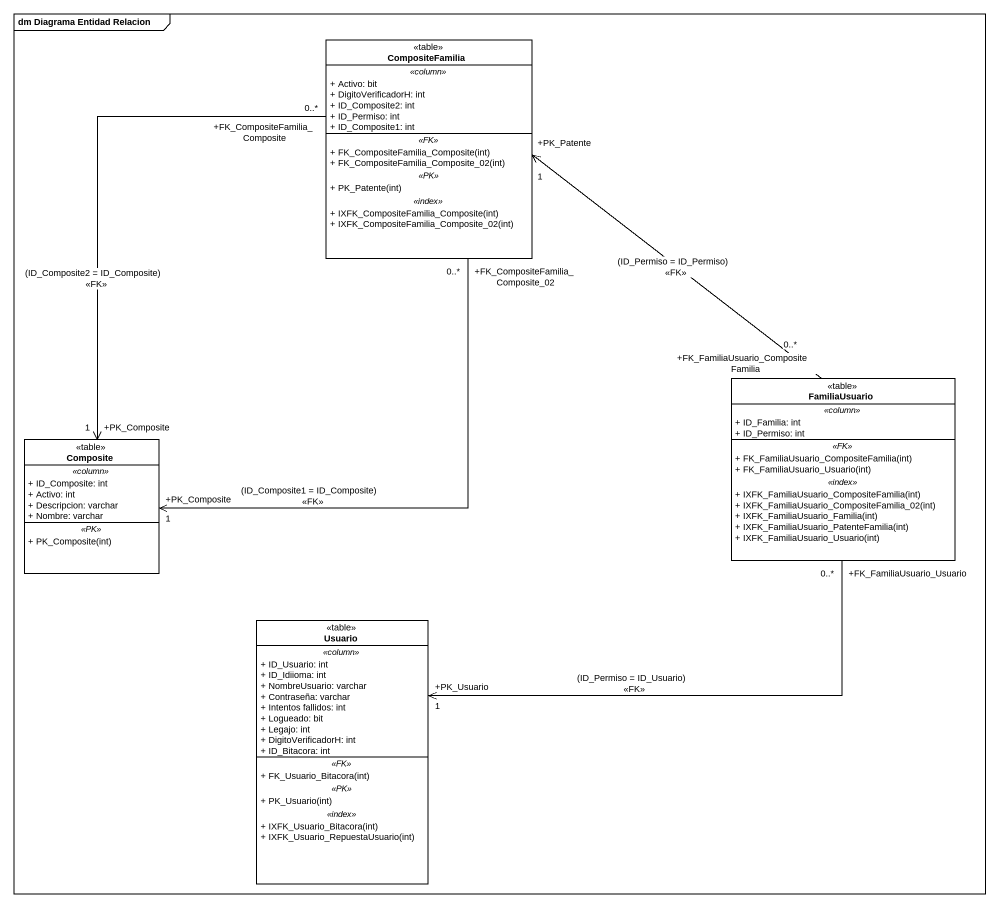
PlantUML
@startuml
mainframe dm Diagrama Entidad Relacion
hide circle
hide empty members
skinparam classAttributeIconSize 0
class CompositeFamilia <<table>> {
  .. <<column>> ..
  + Activo: bit
  + DigitoVerificadorH: int
  + ID_Composite2: int
  + ID_Permiso: int
  + ID_Composite1: int
  .. <<FK>> ..
  + FK_CompositeFamilia_Composite(int)
  + FK_CompositeFamilia_Composite_02(int)
  .. <<PK>> ..
  + PK_Patente(int)
  .. <<index>> ..
  + IXFK_CompositeFamilia_Composite(int)
  + IXFK_CompositeFamilia_Composite_02(int)
}
class FamiliaUsuario <<table>> {
  .. <<column>> ..
  + ID_Familia: int
  + ID_Permiso: int
  .. <<FK>> ..
  + FK_FamiliaUsuario_CompositeFamilia(int)
  + FK_FamiliaUsuario_Usuario(int)
  .. <<index>> ..
  + IXFK_FamiliaUsuario_CompositeFamilia(int)
  + IXFK_FamiliaUsuario_CompositeFamilia_02(int)
  + IXFK_FamiliaUsuario_Familia(int)
  + IXFK_FamiliaUsuario_PatenteFamilia(int)
  + IXFK_FamiliaUsuario_Usuario(int)
}
class Composite <<table>> {
  .. <<column>> ..
  + ID_Composite: int
  + Activo: int
  + Descripcion: varchar
  + Nombre: varchar
  .. <<PK>> ..
  + PK_Composite(int)
}
class Usuario <<table>> {
  .. <<column>> ..
  + ID_Usuario: int
  + ID_Idiioma: int
  + NombreUsuario: varchar
  + Contraseña: varchar
  + Intentos fallidos: int
  + Logueado: bit
  + Legajo: int
  + DigitoVerificadorH: int
  + ID_Bitacora: int
  .. <<FK>> ..
  + FK_Usuario_Bitacora(int)
  .. <<PK>> ..
  + PK_Usuario(int)
  .. <<index>> ..
  + IXFK_Usuario_Bitacora(int)
  + IXFK_Usuario_RepuestaUsuario(int)
}
CompositeFamilia "+FK_CompositeFamilia_Composite\n0..*" --> "+PK_Composite\n1" Composite : (ID_Composite2 = ID_Composite)\n<<FK>>
CompositeFamilia "+FK_CompositeFamilia_Composite_02\n0..*" --> "+PK_Composite\n1" Composite : (ID_Composite1 = ID_Composite)\n<<FK>>
FamiliaUsuario "+FK_FamiliaUsuario_CompositeFamilia\n0..*" -up-> "+PK_Patente\n1" CompositeFamilia : (ID_Permiso = ID_Permiso)\n<<FK>>
FamiliaUsuario "+FK_FamiliaUsuario_Usuario\n0..*" -left-> "+PK_Usuario\n1" Usuario : (ID_Permiso = ID_Usuario)\n<<FK>>
@enduml
